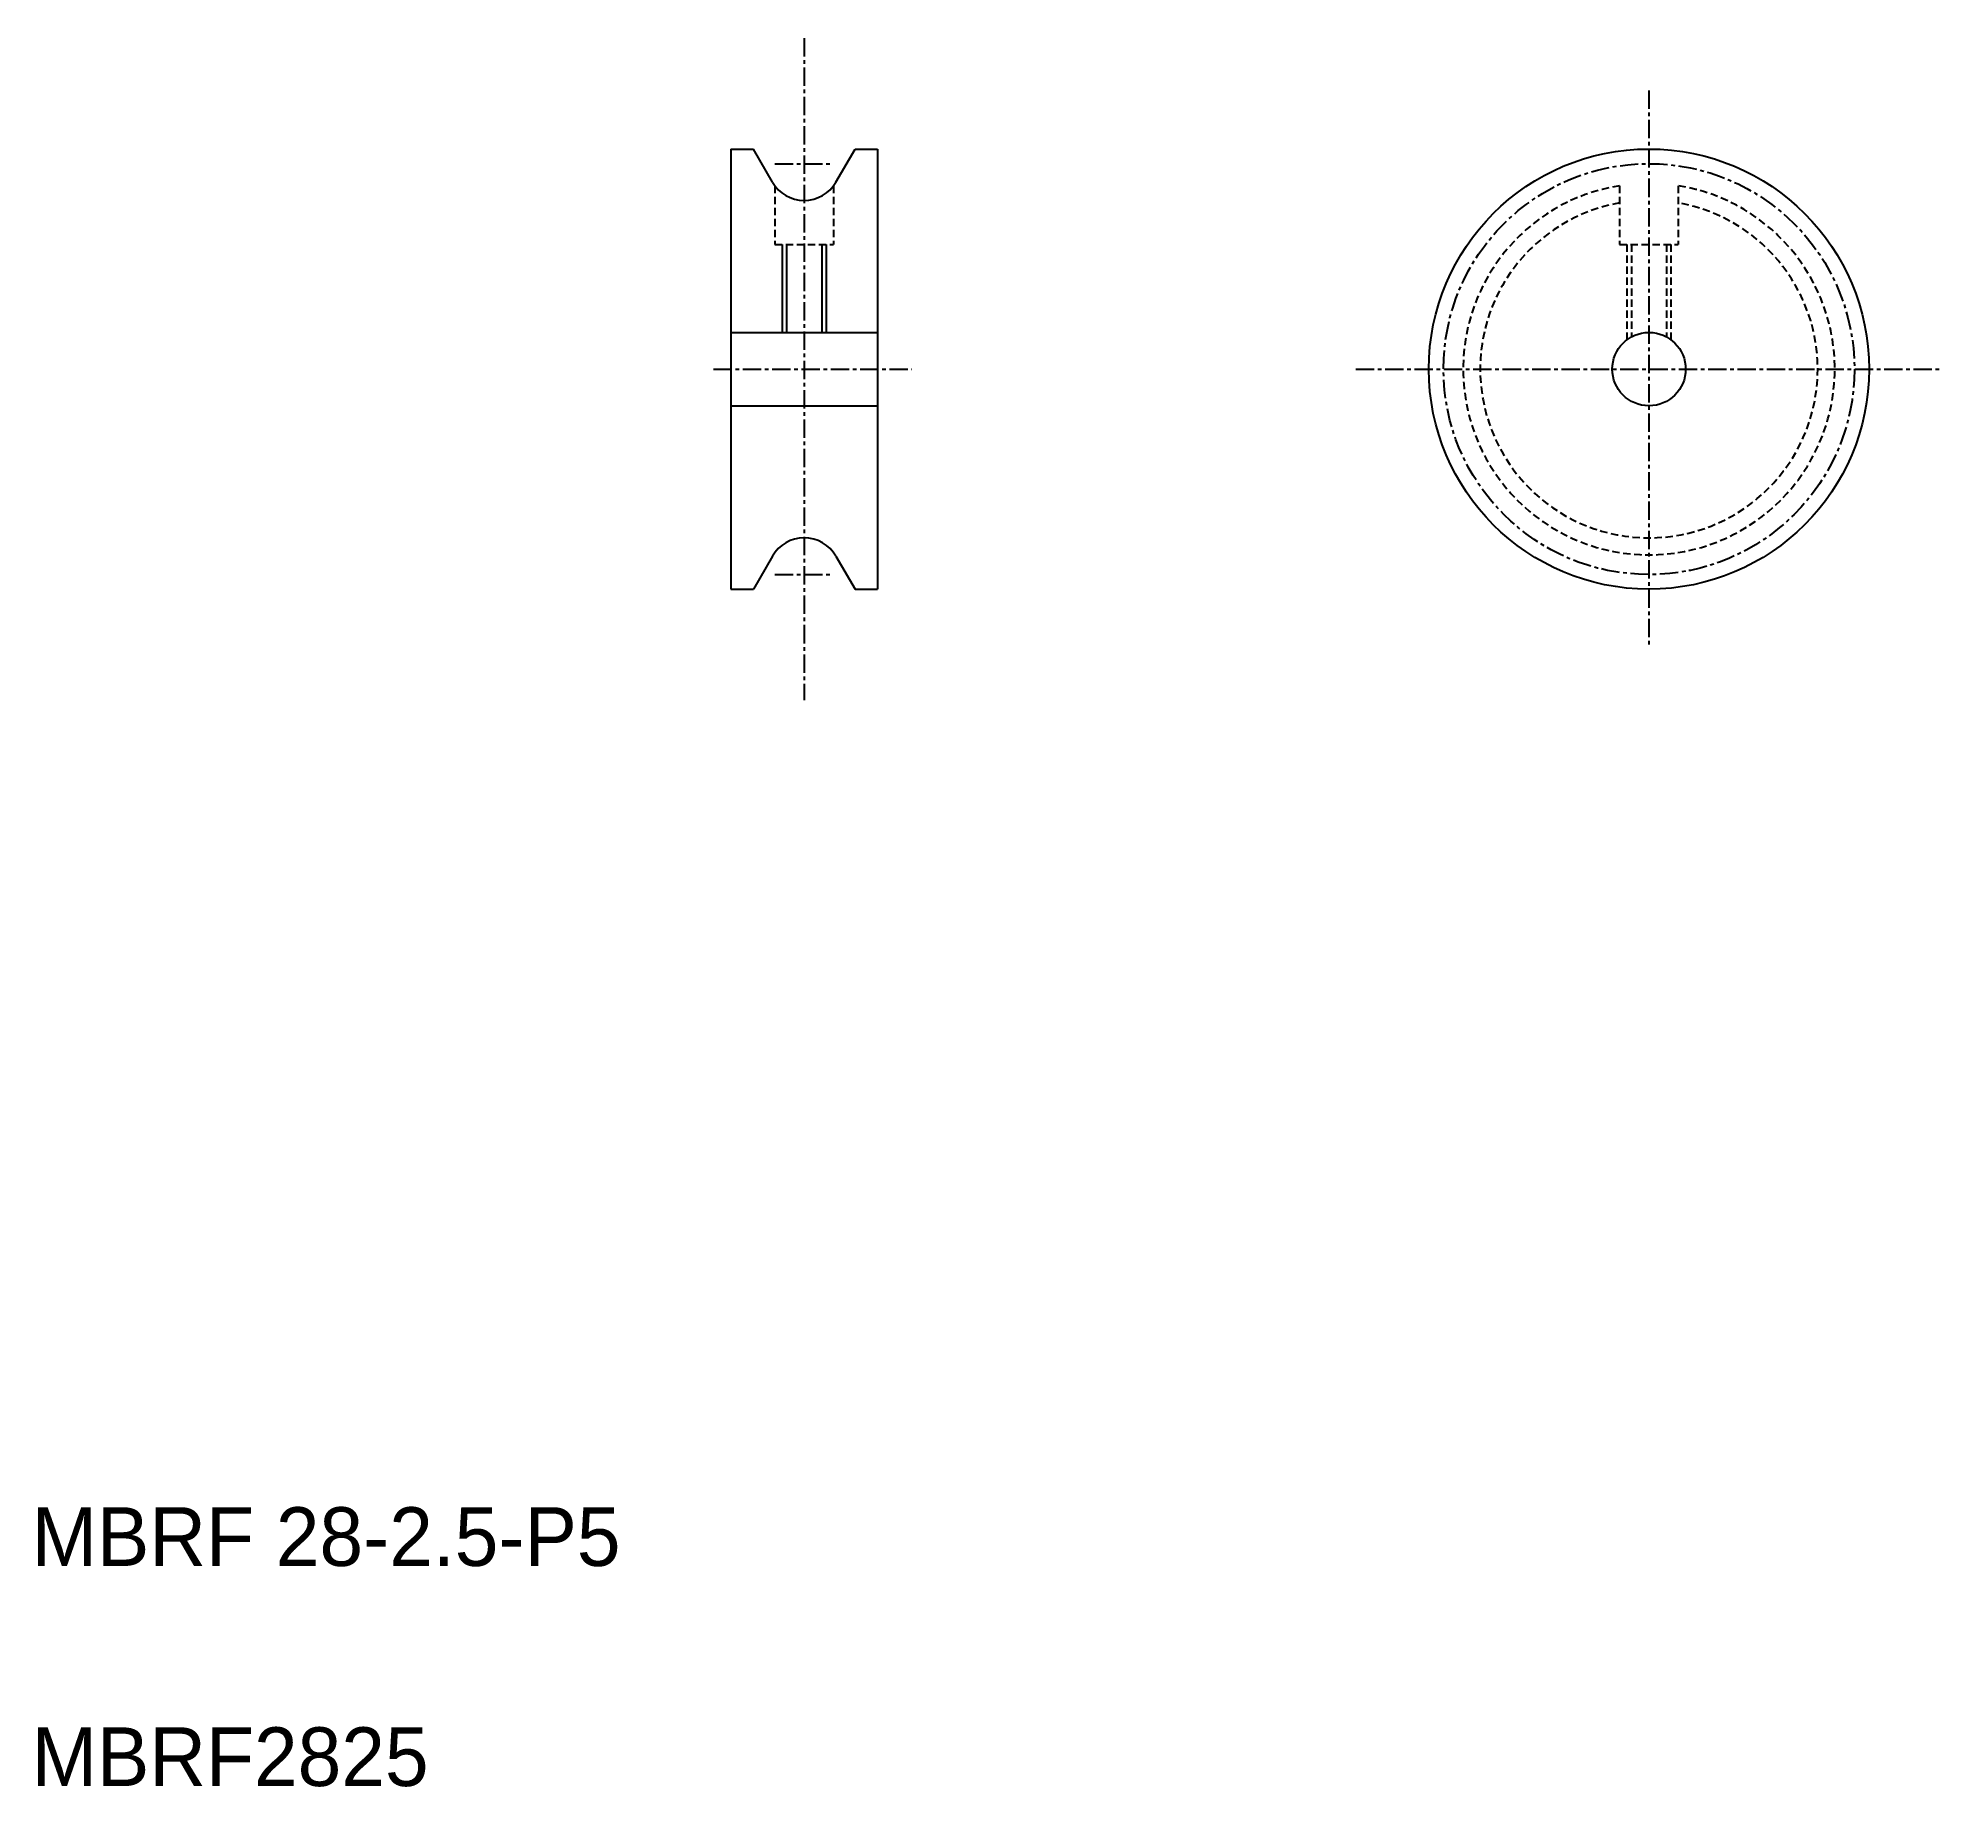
# Model space of a CAD drawing. Extents: x 482 to 611, y 12 to 132.
import ezdxf

# ---------------------------------------------------------------- set-up
doc = ezdxf.new("R2010")
doc.units = 0
doc.linetypes.add('CENTER', pattern=[2, 1.25, -0.25, 0.25, -0.25])
doc.linetypes.add('DASHED', pattern=[0.75, 0.5, -0.25])
doc.layers.get('0').update_dxf_attribs({"linetype": 'CONTINUOUS'})
doc.layers.add('CENTER', color=1, linetype='CENTER')

msp = doc.modelspace()

# ---------------------------------------------------------------- linework, layer by layer
at = {"color": 7, "linetype": 'CONTINUOUS'}
for p, q in [((528.79, 124.09), (528.79, 94.09)), ((528.79, 124.09), (530.33, 124.09)), ((531.63, 121.84), (530.33, 124.09)), ((535.96, 121.84), (537.26, 124.09)), ((537.26, 124.09), (538.79, 124.09)), ((538.79, 124.09), (538.79, 94.09)), ((532.59, 117.59), (532.59, 111.59)), ((534.99, 117.59), (534.99, 111.59)), ((528.79, 111.59), (538.79, 111.59)), ((528.79, 106.59), (538.79, 106.59)), ((531.63, 96.34), (530.33, 94.09)), ((535.96, 96.34), (537.26, 94.09)), ((528.79, 94.09), (530.33, 94.09)), ((537.26, 94.09), (538.79, 94.09))]:
    msp.add_line(p, q, dxfattribs=at)
at = {"color": 1, "linetype": 'CENTER'}
for p, q in [((531.8, 123.09), (535.79, 123.09)), ((531.8, 95.09), (535.79, 95.09))]:
    msp.add_line(p, q, dxfattribs=at)
at = {"color": 3, "linetype": 'DASHED'}
for p, q in [((531.79, 121.59), (531.79, 117.59)), ((535.79, 121.59), (535.79, 117.59)), ((589.36, 121.59), (589.36, 117.59)), ((593.36, 121.59), (593.36, 117.59)), ((531.79, 117.59), (535.79, 117.59)), ((589.36, 117.59), (593.36, 117.59)), ((589.86, 117.59), (589.86, 111.09)), ((590.16, 117.59), (590.16, 111.28)), ((592.56, 117.59), (592.56, 111.28)), ((592.86, 117.59), (592.86, 111.09))]:
    msp.add_line(p, q, dxfattribs=at)
at = {"color": 3, "linetype": 'CONTINUOUS'}
for p, q in [((532.29, 117.59), (532.29, 111.59)), ((535.29, 117.59), (535.29, 111.59))]:
    msp.add_line(p, q, dxfattribs=at)
at = {"color": 7, "linetype": 'CONTINUOUS'}
for radius in [15, 2.5]:
    msp.add_circle((591.36, 109.09), radius, dxfattribs=at)
for centre, start, end in [((533.79, 123.09), 210, 330), ((533.79, 95.09), 30, 150)]:
    msp.add_arc(centre, 2.5, start, end, dxfattribs=at)
at = {"color": 3, "linetype": 'DASHED'}
for radius, start, end in [(12.66, 99.0903, 80.9097), (11.5, 100.0154, 79.9846)]:
    msp.add_arc((591.36, 109.09), radius, start, end, dxfattribs=at)
at = {"layer": 'CENTER', "color": 1, "linetype": 'CENTER'}
for p, q in [((533.79, 131.65), (533.79, 86.52)), ((591.36, 128.07), (591.36, 90.1)), ((527.61, 109.09), (541.12, 109.09)), ((571.39, 109.09), (611.32, 109.09))]:
    msp.add_line(p, q, dxfattribs=at)
msp.add_circle((591.36, 109.09), 14, dxfattribs=at)

# ---------------------------------------------------------------- texts
at = {"color": 7, "linetype": 'CONTINUOUS'}
for s, p in [('MBRF 28-2.5-P5', (481.15, 27.52)), ('MBRF2825', (481.15, 12.52))]:
    msp.add_text(s, height=4, dxfattribs=at).set_placement(p)

doc.saveas('drawing.dxf')
